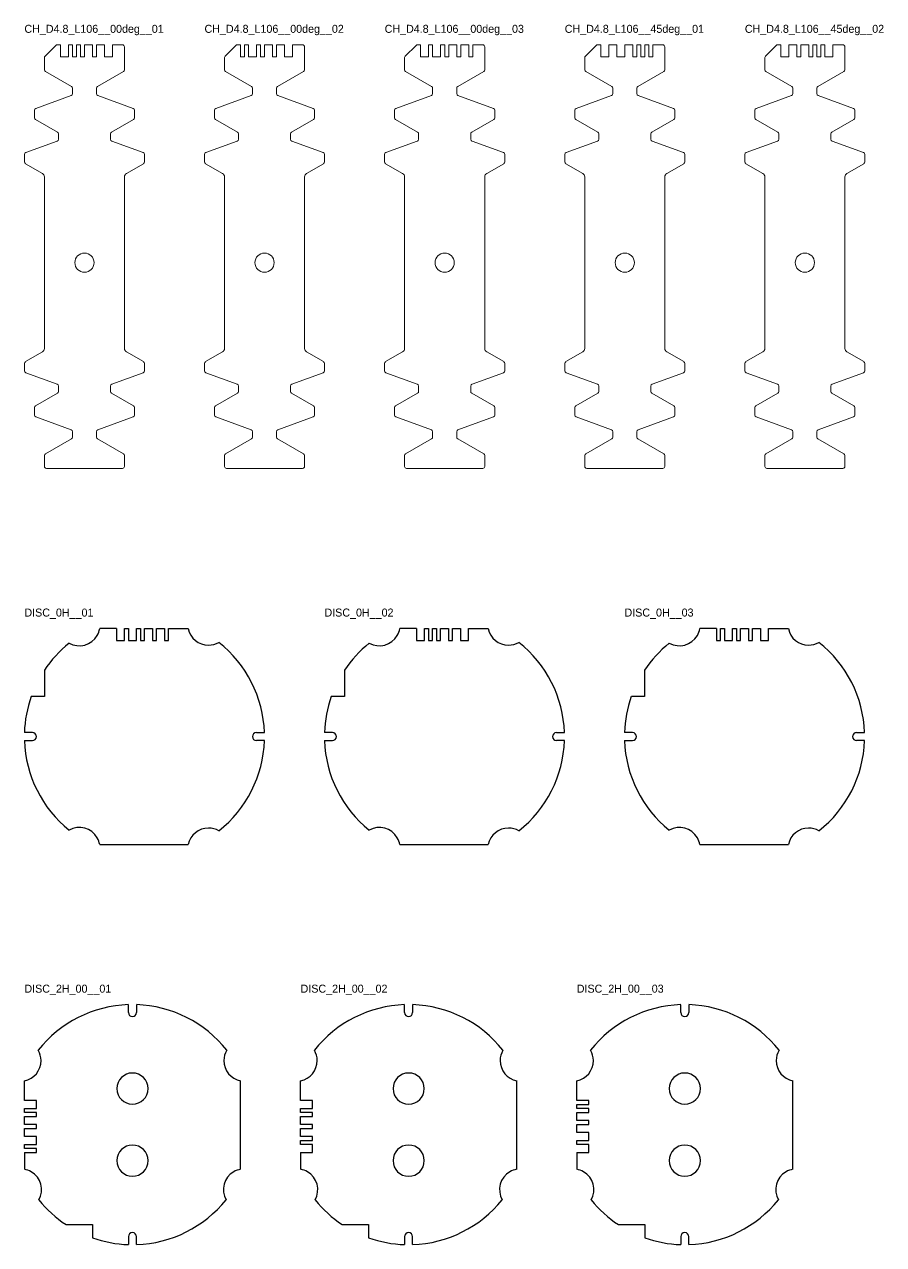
# Model space of a CAD drawing. Header units: millimetres. Extents: x 0 to 885, y -1242 to 5.
# Drawn here: x 0 to 214.7, y -299.9 to 5.1 of the extents above; entities that cross this region are included whole.
import ezdxf

# ---------------------------------------------------------------- set-up
doc = ezdxf.new("R2010")
doc.units = ezdxf.units.MM
for name, color, linetype in [('LABEL', 7, 'Continuous'), ('Q3_NORMAL', 3, 'Continuous'), ('Q4_MEDIUM', 4, 'Continuous'), ('Q5_HIGH', 5, 'Continuous')]:
    doc.layers.add(name, color=color, linetype=linetype)

# ---------------------------------------------------------------- blocks, each defined once
blk = doc.blocks.new('CH_D4.8_L106__00deg__01')
at = {"layer": 'Q3_NORMAL', "color": 3, "lineweight": 13}
for p, q in [((-9.85, 50.09), (-7.15, 52.8)), ((-6.79, 52.94), (-6, 52.94)), ((7, 52.94), (9.5, 52.94))]:
    blk.add_line(p, q, dxfattribs=at)
at = {"layer": 'Q3_NORMAL', "color": 3, "linetype": 'Continuous', "lineweight": 13}
for p, q in [((10, 52.44), (10, 46.73)), ((-10, 49.74), (-10, 46.73)), ((-3.33, 40.28), (-12.17, 37.06)), ((-3, 42.11), (-3, 40.75)), ((3, 42.11), (3, 40.75)), ((3.33, 40.28), (12.17, 37.06)), ((-12.5, 36.59), (-12.5, 34.73)), ((12.5, 36.59), (12.5, 34.73)), ((-6.5, 30.69), (-6.5, 29.33)), ((6.5, 30.69), (6.5, 29.33)), ((-6.83, 28.86), (-14.67, 26.01)), ((6.83, 28.86), (14.67, 26.01)), ((-15, 25.54), (-15, 23.68)), ((15, 25.54), (15, 23.68)), ((-15, -28.54), (-15, -26.68)), ((15, -28.54), (15, -26.68)), ((-6.83, -31.86), (-14.67, -29.01)), ((6.83, -31.86), (14.67, -29.01)), ((-6.5, -33.69), (-6.5, -32.33)), ((6.5, -33.69), (6.5, -32.33)), ((-12.5, -39.59), (-12.5, -37.73)), ((12.5, -39.59), (12.5, -37.73)), ((-3.33, -43.28), (-12.17, -40.06)), ((3.33, -43.28), (12.17, -40.06)), ((-3, -45.11), (-3, -43.75)), ((3, -45.11), (3, -43.75)), ((-10, -52.44), (-10, -49.73)), ((10, -52.44), (10, -49.73)), ((9.5, -52.94), (-9.5, -52.94))]:
    blk.add_line(p, q, dxfattribs=at)
at = {"layer": 'Q3_NORMAL', "color": 3, "lineweight": 13}
for centre, start, end in [((-6.79, 52.44), 90, 135), ((9.5, 52.44), 0, 90), ((-9.5, 49.74), 135, 180)]:
    blk.add_arc(centre, 0.5, start, end, dxfattribs=at)
at = {"layer": 'Q3_NORMAL', "color": 3, "linetype": 'Continuous', "lineweight": 13}
for centre, start, end in [((-9.5, 46.73), 180, -120), ((9.5, 46.73), -60, 0), ((-3.5, 40.75), -70, 0), ((-3.5, 42.11), 0, 60), ((3.5, 42.11), 120, 180), ((3.5, 40.75), 180, -110), ((-12, 36.59), 110, 180), ((12, 36.59), 0, 70), ((-12, 34.73), 180, -120), ((12, 34.73), -60, 0), ((-7, 30.69), 0, 60), ((7, 30.69), 120, 180), ((-7, 29.33), -70, 0), ((7, 29.33), 180, -110), ((-14.5, 25.54), 110, 180), ((14.5, 25.54), 0, 70), ((-14.5, 23.68), 180, -120), ((14.5, 23.68), -60, 0), ((-14.5, -26.68), 120, 180), ((14.5, -26.68), 0, 60), ((-14.5, -28.54), 180, -110), ((14.5, -28.54), -70, 0), ((-7, -32.33), 0, 70), ((7, -32.33), 110, 180), ((-7, -33.69), -60, 0), ((7, -33.69), 180, -120), ((-12, -37.73), 120, 180), ((-12, -39.59), 180, -110), ((12, -39.59), -70, 0), ((12, -37.73), 0, 60), ((-3.5, -43.75), 0, 70), ((-3.5, -45.11), -60, 0), ((3.5, -43.75), 110, 180), ((3.5, -45.11), 180, -120), ((-9.5, -49.73), 120, 180), ((9.5, -49.73), 0, 60), ((-9.5, -52.44), 180, -90), ((9.5, -52.44), -90, 0)]:
    blk.add_arc(centre, 0.5, start, end, dxfattribs=at)
at = {"layer": 'Q4_MEDIUM', "color": 4, "linetype": 'Continuous', "lineweight": 13}
for p, q in [((-9.75, 46.3), (-3.25, 42.55)), ((9.75, 46.3), (3.25, 42.55)), ((-12.25, 34.3), (-6.75, 31.12)), ((12.25, 34.3), (6.75, 31.12)), ((-14.75, 23.24), (-10.5, 20.79)), ((14.75, 23.24), (10.5, 20.79)), ((-10, 19.92), (-10, -22.92)), ((10, 19.92), (10, -22.92)), ((-14.75, -26.24), (-10.5, -23.79)), ((14.75, -26.24), (10.5, -23.79)), ((-12.25, -37.3), (-6.75, -34.12)), ((12.25, -37.3), (6.75, -34.12)), ((-9.75, -49.3), (-3.25, -45.55)), ((9.75, -49.3), (3.25, -45.55))]:
    blk.add_line(p, q, dxfattribs=at)
for centre, start, end in [((-11, 19.92), 0, 60), ((11, 19.92), 120, 180), ((-11, -22.92), -60, 0), ((11, -22.92), 180, -120)]:
    blk.add_arc(centre, 1, start, end, dxfattribs=at)
at = {"layer": 'Q5_HIGH', "color": 5, "lineweight": 13}
for p, q in [((-6, 52.94), (-6, 49.94)), ((-4, 49.94), (-4, 52.94)), ((-4, 52.94), (-3, 52.94)), ((-3, 52.94), (-3, 49.94)), ((-2, 49.94), (-2, 52.94)), ((-2, 52.94), (-1, 52.94)), ((-1, 52.94), (-1, 49.94)), ((0, 49.94), (0, 52.94)), ((0, 52.94), (2, 52.94)), ((2, 52.94), (2, 49.94)), ((3, 49.94), (3, 52.94)), ((3, 52.94), (5, 52.94)), ((5, 52.94), (5, 49.94)), ((7, 49.94), (7, 52.94)), ((-6, 49.94), (-4, 49.94)), ((-3, 49.94), (-2, 49.94)), ((-1, 49.94), (0, 49.94)), ((2, 49.94), (3, 49.94)), ((5, 49.94), (7, 49.94))]:
    blk.add_line(p, q, dxfattribs=at)
at = {"layer": 'Q5_HIGH', "color": 5, "linetype": 'Continuous', "lineweight": 13}
blk.add_circle((0, -1.5), 2.4, dxfattribs=at)
blk = doc.blocks.new('CH_D4.8_L106__00deg__02')
at = {"layer": 'Q3_NORMAL', "color": 3, "lineweight": 13}
for p, q in [((-9.85, 50.09), (-7.15, 52.8)), ((-6.79, 52.94), (-6, 52.94)), ((7, 52.94), (9.5, 52.94))]:
    blk.add_line(p, q, dxfattribs=at)
at = {"layer": 'Q3_NORMAL', "color": 3, "linetype": 'Continuous', "lineweight": 13}
for p, q in [((10, 52.44), (10, 46.73)), ((-10, 49.74), (-10, 46.73)), ((-3.33, 40.28), (-12.17, 37.06)), ((-3, 42.11), (-3, 40.75)), ((3, 42.11), (3, 40.75)), ((3.33, 40.28), (12.17, 37.06)), ((-12.5, 36.59), (-12.5, 34.73)), ((12.5, 36.59), (12.5, 34.73)), ((-6.5, 30.69), (-6.5, 29.33)), ((6.5, 30.69), (6.5, 29.33)), ((-6.83, 28.86), (-14.67, 26.01)), ((6.83, 28.86), (14.67, 26.01)), ((-15, 25.54), (-15, 23.68)), ((15, 25.54), (15, 23.68)), ((-15, -28.54), (-15, -26.68)), ((15, -28.54), (15, -26.68)), ((-6.83, -31.86), (-14.67, -29.01)), ((6.83, -31.86), (14.67, -29.01)), ((-6.5, -33.69), (-6.5, -32.33)), ((6.5, -33.69), (6.5, -32.33)), ((-12.5, -39.59), (-12.5, -37.73)), ((12.5, -39.59), (12.5, -37.73)), ((-3.33, -43.28), (-12.17, -40.06)), ((3.33, -43.28), (12.17, -40.06)), ((-3, -45.11), (-3, -43.75)), ((3, -45.11), (3, -43.75)), ((-10, -52.44), (-10, -49.73)), ((10, -52.44), (10, -49.73)), ((9.5, -52.94), (-9.5, -52.94))]:
    blk.add_line(p, q, dxfattribs=at)
at = {"layer": 'Q3_NORMAL', "color": 3, "lineweight": 13}
for centre, start, end in [((-6.79, 52.44), 90, 135), ((9.5, 52.44), 0, 90), ((-9.5, 49.74), 135, 180)]:
    blk.add_arc(centre, 0.5, start, end, dxfattribs=at)
at = {"layer": 'Q3_NORMAL', "color": 3, "linetype": 'Continuous', "lineweight": 13}
for centre, start, end in [((-9.5, 46.73), 180, -120), ((9.5, 46.73), -60, 0), ((-3.5, 40.75), -70, 0), ((-3.5, 42.11), 0, 60), ((3.5, 42.11), 120, 180), ((3.5, 40.75), 180, -110), ((-12, 36.59), 110, 180), ((12, 36.59), 0, 70), ((-12, 34.73), 180, -120), ((12, 34.73), -60, 0), ((-7, 30.69), 0, 60), ((7, 30.69), 120, 180), ((-7, 29.33), -70, 0), ((7, 29.33), 180, -110), ((-14.5, 25.54), 110, 180), ((14.5, 25.54), 0, 70), ((-14.5, 23.68), 180, -120), ((14.5, 23.68), -60, 0), ((-14.5, -26.68), 120, 180), ((14.5, -26.68), 0, 60), ((-14.5, -28.54), 180, -110), ((14.5, -28.54), -70, 0), ((-7, -32.33), 0, 70), ((7, -32.33), 110, 180), ((-7, -33.69), -60, 0), ((7, -33.69), 180, -120), ((-12, -37.73), 120, 180), ((-12, -39.59), 180, -110), ((12, -39.59), -70, 0), ((12, -37.73), 0, 60), ((-3.5, -43.75), 0, 70), ((-3.5, -45.11), -60, 0), ((3.5, -43.75), 110, 180), ((3.5, -45.11), 180, -120), ((-9.5, -49.73), 120, 180), ((9.5, -49.73), 0, 60), ((-9.5, -52.44), 180, -90), ((9.5, -52.44), -90, 0)]:
    blk.add_arc(centre, 0.5, start, end, dxfattribs=at)
at = {"layer": 'Q4_MEDIUM', "color": 4, "linetype": 'Continuous', "lineweight": 13}
for p, q in [((-9.75, 46.3), (-3.25, 42.55)), ((9.75, 46.3), (3.25, 42.55)), ((-12.25, 34.3), (-6.75, 31.12)), ((12.25, 34.3), (6.75, 31.12)), ((-14.75, 23.24), (-10.5, 20.79)), ((14.75, 23.24), (10.5, 20.79)), ((-10, 19.92), (-10, -22.92)), ((10, 19.92), (10, -22.92)), ((-14.75, -26.24), (-10.5, -23.79)), ((14.75, -26.24), (10.5, -23.79)), ((-12.25, -37.3), (-6.75, -34.12)), ((12.25, -37.3), (6.75, -34.12)), ((-9.75, -49.3), (-3.25, -45.55)), ((9.75, -49.3), (3.25, -45.55))]:
    blk.add_line(p, q, dxfattribs=at)
for centre, start, end in [((-11, 19.92), 0, 60), ((11, 19.92), 120, 180), ((-11, -22.92), -60, 0), ((11, -22.92), 180, -120)]:
    blk.add_arc(centre, 1, start, end, dxfattribs=at)
at = {"layer": 'Q5_HIGH', "color": 5, "lineweight": 13}
for p, q in [((-6, 52.94), (-6, 49.94)), ((-5, 49.94), (-5, 52.94)), ((-5, 52.94), (-4, 52.94)), ((-4, 52.94), (-4, 49.94)), ((-2, 49.94), (-2, 52.94)), ((-2, 52.94), (-1, 52.94)), ((-1, 52.94), (-1, 49.94)), ((0, 49.94), (0, 52.94)), ((0, 52.94), (2, 52.94)), ((2, 52.94), (2, 49.94)), ((3, 49.94), (3, 52.94)), ((3, 52.94), (5, 52.94)), ((5, 52.94), (5, 49.94)), ((7, 49.94), (7, 52.94)), ((-6, 49.94), (-5, 49.94)), ((-4, 49.94), (-2, 49.94)), ((-1, 49.94), (0, 49.94)), ((2, 49.94), (3, 49.94)), ((5, 49.94), (7, 49.94))]:
    blk.add_line(p, q, dxfattribs=at)
at = {"layer": 'Q5_HIGH', "color": 5, "linetype": 'Continuous', "lineweight": 13}
blk.add_circle((0, -1.5), 2.4, dxfattribs=at)
blk = doc.blocks.new('CH_D4.8_L106__00deg__03')
at = {"layer": 'Q3_NORMAL', "color": 3, "lineweight": 13}
for p, q in [((-9.85, 50.09), (-7.15, 52.8)), ((-6.79, 52.94), (-6, 52.94)), ((7, 52.94), (9.5, 52.94))]:
    blk.add_line(p, q, dxfattribs=at)
at = {"layer": 'Q3_NORMAL', "color": 3, "linetype": 'Continuous', "lineweight": 13}
for p, q in [((10, 52.44), (10, 46.73)), ((-10, 49.74), (-10, 46.73)), ((-3.33, 40.28), (-12.17, 37.06)), ((-3, 42.11), (-3, 40.75)), ((3, 42.11), (3, 40.75)), ((3.33, 40.28), (12.17, 37.06)), ((-12.5, 36.59), (-12.5, 34.73)), ((12.5, 36.59), (12.5, 34.73)), ((-6.5, 30.69), (-6.5, 29.33)), ((6.5, 30.69), (6.5, 29.33)), ((-6.83, 28.86), (-14.67, 26.01)), ((6.83, 28.86), (14.67, 26.01)), ((-15, 25.54), (-15, 23.68)), ((15, 25.54), (15, 23.68)), ((-15, -28.54), (-15, -26.68)), ((15, -28.54), (15, -26.68)), ((-6.83, -31.86), (-14.67, -29.01)), ((6.83, -31.86), (14.67, -29.01)), ((-6.5, -33.69), (-6.5, -32.33)), ((6.5, -33.69), (6.5, -32.33)), ((-12.5, -39.59), (-12.5, -37.73)), ((12.5, -39.59), (12.5, -37.73)), ((-3.33, -43.28), (-12.17, -40.06)), ((3.33, -43.28), (12.17, -40.06)), ((-3, -45.11), (-3, -43.75)), ((3, -45.11), (3, -43.75)), ((-10, -52.44), (-10, -49.73)), ((10, -52.44), (10, -49.73)), ((9.5, -52.94), (-9.5, -52.94))]:
    blk.add_line(p, q, dxfattribs=at)
at = {"layer": 'Q3_NORMAL', "color": 3, "lineweight": 13}
for centre, start, end in [((-6.79, 52.44), 90, 135), ((9.5, 52.44), 0, 90), ((-9.5, 49.74), 135, 180)]:
    blk.add_arc(centre, 0.5, start, end, dxfattribs=at)
at = {"layer": 'Q3_NORMAL', "color": 3, "linetype": 'Continuous', "lineweight": 13}
for centre, start, end in [((-9.5, 46.73), 180, -120), ((9.5, 46.73), -60, 0), ((-3.5, 40.75), -70, 0), ((-3.5, 42.11), 0, 60), ((3.5, 42.11), 120, 180), ((3.5, 40.75), 180, -110), ((-12, 36.59), 110, 180), ((12, 36.59), 0, 70), ((-12, 34.73), 180, -120), ((12, 34.73), -60, 0), ((-7, 30.69), 0, 60), ((7, 30.69), 120, 180), ((-7, 29.33), -70, 0), ((7, 29.33), 180, -110), ((-14.5, 25.54), 110, 180), ((14.5, 25.54), 0, 70), ((-14.5, 23.68), 180, -120), ((14.5, 23.68), -60, 0), ((-14.5, -26.68), 120, 180), ((14.5, -26.68), 0, 60), ((-14.5, -28.54), 180, -110), ((14.5, -28.54), -70, 0), ((-7, -32.33), 0, 70), ((7, -32.33), 110, 180), ((-7, -33.69), -60, 0), ((7, -33.69), 180, -120), ((-12, -37.73), 120, 180), ((-12, -39.59), 180, -110), ((12, -39.59), -70, 0), ((12, -37.73), 0, 60), ((-3.5, -43.75), 0, 70), ((-3.5, -45.11), -60, 0), ((3.5, -43.75), 110, 180), ((3.5, -45.11), 180, -120), ((-9.5, -49.73), 120, 180), ((9.5, -49.73), 0, 60), ((-9.5, -52.44), 180, -90), ((9.5, -52.44), -90, 0)]:
    blk.add_arc(centre, 0.5, start, end, dxfattribs=at)
at = {"layer": 'Q4_MEDIUM', "color": 4, "linetype": 'Continuous', "lineweight": 13}
for p, q in [((-9.75, 46.3), (-3.25, 42.55)), ((9.75, 46.3), (3.25, 42.55)), ((-12.25, 34.3), (-6.75, 31.12)), ((12.25, 34.3), (6.75, 31.12)), ((-14.75, 23.24), (-10.5, 20.79)), ((14.75, 23.24), (10.5, 20.79)), ((-10, 19.92), (-10, -22.92)), ((10, 19.92), (10, -22.92)), ((-14.75, -26.24), (-10.5, -23.79)), ((14.75, -26.24), (10.5, -23.79)), ((-12.25, -37.3), (-6.75, -34.12)), ((12.25, -37.3), (6.75, -34.12)), ((-9.75, -49.3), (-3.25, -45.55)), ((9.75, -49.3), (3.25, -45.55))]:
    blk.add_line(p, q, dxfattribs=at)
for centre, start, end in [((-11, 19.92), 0, 60), ((11, 19.92), 120, 180), ((-11, -22.92), -60, 0), ((11, -22.92), 180, -120)]:
    blk.add_arc(centre, 1, start, end, dxfattribs=at)
at = {"layer": 'Q5_HIGH', "color": 5, "lineweight": 13}
for p, q in [((-6, 52.94), (-6, 49.94)), ((-4, 49.94), (-4, 52.94)), ((-4, 52.94), (-3, 52.94)), ((-3, 52.94), (-3, 49.94)), ((-1, 49.94), (-1, 52.94)), ((-1, 52.94), (0, 52.94)), ((0, 52.94), (0, 49.94)), ((1, 49.94), (1, 52.94)), ((1, 52.94), (3, 52.94)), ((3, 52.94), (3, 49.94)), ((4, 49.94), (4, 52.94)), ((4, 52.94), (6, 52.94)), ((6, 52.94), (6, 49.94)), ((7, 49.94), (7, 52.94)), ((-6, 49.94), (-4, 49.94)), ((-3, 49.94), (-1, 49.94)), ((0, 49.94), (1, 49.94)), ((3, 49.94), (4, 49.94)), ((6, 49.94), (7, 49.94))]:
    blk.add_line(p, q, dxfattribs=at)
at = {"layer": 'Q5_HIGH', "color": 5, "linetype": 'Continuous', "lineweight": 13}
blk.add_circle((0, -1.5), 2.4, dxfattribs=at)
blk = doc.blocks.new('CH_D4.8_L106__45deg__01')
at = {"layer": 'Q3_NORMAL', "color": 3, "lineweight": 13}
for p, q in [((-9.85, 50.09), (-7.15, 52.8)), ((-6.79, 52.94), (-6, 52.94)), ((7, 52.94), (9.5, 52.94))]:
    blk.add_line(p, q, dxfattribs=at)
at = {"layer": 'Q3_NORMAL', "color": 3, "linetype": 'Continuous', "lineweight": 13}
for p, q in [((10, 52.44), (10, 46.73)), ((-10, 49.74), (-10, 46.73)), ((-3.33, 40.28), (-12.17, 37.06)), ((-3, 42.11), (-3, 40.75)), ((3, 42.11), (3, 40.75)), ((3.33, 40.28), (12.17, 37.06)), ((-12.5, 36.59), (-12.5, 34.73)), ((12.5, 36.59), (12.5, 34.73)), ((-6.5, 30.69), (-6.5, 29.33)), ((6.5, 30.69), (6.5, 29.33)), ((-6.83, 28.86), (-14.67, 26.01)), ((6.83, 28.86), (14.67, 26.01)), ((-15, 25.54), (-15, 23.68)), ((15, 25.54), (15, 23.68)), ((-15, -28.54), (-15, -26.68)), ((15, -28.54), (15, -26.68)), ((-6.83, -31.86), (-14.67, -29.01)), ((6.83, -31.86), (14.67, -29.01)), ((-6.5, -33.69), (-6.5, -32.33)), ((6.5, -33.69), (6.5, -32.33)), ((-12.5, -39.59), (-12.5, -37.73)), ((12.5, -39.59), (12.5, -37.73)), ((-3.33, -43.28), (-12.17, -40.06)), ((3.33, -43.28), (12.17, -40.06)), ((-3, -45.11), (-3, -43.75)), ((3, -45.11), (3, -43.75)), ((-10, -52.44), (-10, -49.73)), ((10, -52.44), (10, -49.73)), ((9.5, -52.94), (-9.5, -52.94))]:
    blk.add_line(p, q, dxfattribs=at)
at = {"layer": 'Q3_NORMAL', "color": 3, "lineweight": 13}
for centre, start, end in [((-6.79, 52.44), 90, 135), ((9.5, 52.44), 0, 90), ((-9.5, 49.74), 135, 180)]:
    blk.add_arc(centre, 0.5, start, end, dxfattribs=at)
at = {"layer": 'Q3_NORMAL', "color": 3, "linetype": 'Continuous', "lineweight": 13}
for centre, start, end in [((-9.5, 46.73), 180, -120), ((9.5, 46.73), -60, 0), ((-3.5, 40.75), -70, 0), ((-3.5, 42.11), 0, 60), ((3.5, 42.11), 120, 180), ((3.5, 40.75), 180, -110), ((-12, 36.59), 110, 180), ((12, 36.59), 0, 70), ((-12, 34.73), 180, -120), ((12, 34.73), -60, 0), ((-7, 30.69), 0, 60), ((7, 30.69), 120, 180), ((-7, 29.33), -70, 0), ((7, 29.33), 180, -110), ((-14.5, 25.54), 110, 180), ((14.5, 25.54), 0, 70), ((-14.5, 23.68), 180, -120), ((14.5, 23.68), -60, 0), ((-14.5, -26.68), 120, 180), ((14.5, -26.68), 0, 60), ((-14.5, -28.54), 180, -110), ((14.5, -28.54), -70, 0), ((-7, -32.33), 0, 70), ((7, -32.33), 110, 180), ((-7, -33.69), -60, 0), ((7, -33.69), 180, -120), ((-12, -37.73), 120, 180), ((-12, -39.59), 180, -110), ((12, -39.59), -70, 0), ((12, -37.73), 0, 60), ((-3.5, -43.75), 0, 70), ((-3.5, -45.11), -60, 0), ((3.5, -43.75), 110, 180), ((3.5, -45.11), 180, -120), ((-9.5, -49.73), 120, 180), ((9.5, -49.73), 0, 60), ((-9.5, -52.44), 180, -90), ((9.5, -52.44), -90, 0)]:
    blk.add_arc(centre, 0.5, start, end, dxfattribs=at)
at = {"layer": 'Q4_MEDIUM', "color": 4, "linetype": 'Continuous', "lineweight": 13}
for p, q in [((-9.75, 46.3), (-3.25, 42.55)), ((9.75, 46.3), (3.25, 42.55)), ((-12.25, 34.3), (-6.75, 31.12)), ((12.25, 34.3), (6.75, 31.12)), ((-14.75, 23.24), (-10.5, 20.79)), ((14.75, 23.24), (10.5, 20.79)), ((-10, 19.92), (-10, -22.92)), ((10, 19.92), (10, -22.92)), ((-14.75, -26.24), (-10.5, -23.79)), ((14.75, -26.24), (10.5, -23.79)), ((-12.25, -37.3), (-6.75, -34.13)), ((12.25, -37.3), (6.75, -34.13)), ((-9.75, -49.3), (-3.25, -45.55)), ((9.75, -49.3), (3.25, -45.55))]:
    blk.add_line(p, q, dxfattribs=at)
for centre, start, end in [((-11, 19.92), 0, 60), ((11, 19.92), 120, 180), ((-11, -22.92), -60, 0), ((11, -22.92), 180, -120)]:
    blk.add_arc(centre, 1, start, end, dxfattribs=at)
at = {"layer": 'Q5_HIGH', "color": 5, "lineweight": 13}
for p, q in [((-6, 52.94), (-6, 49.94)), ((-4, 49.94), (-4, 52.94)), ((-4, 52.94), (-2, 52.94)), ((-2, 52.94), (-2, 49.94)), ((0, 49.94), (0, 52.94)), ((0, 52.94), (2, 52.94)), ((2, 52.94), (2, 49.94)), ((3, 49.94), (3, 52.94)), ((3, 52.94), (4, 52.94)), ((4, 52.94), (4, 49.94)), ((5, 49.94), (5, 52.94)), ((5, 52.94), (6, 52.94)), ((6, 52.94), (6, 49.94)), ((7, 49.94), (7, 52.94)), ((-6, 49.94), (-4, 49.94)), ((-2, 49.94), (0, 49.94)), ((2, 49.94), (3, 49.94)), ((4, 49.94), (5, 49.94)), ((6, 49.94), (7, 49.94))]:
    blk.add_line(p, q, dxfattribs=at)
at = {"layer": 'Q5_HIGH', "color": 5, "linetype": 'Continuous', "lineweight": 13}
blk.add_circle((0, -1.5), 2.4, dxfattribs=at)
blk = doc.blocks.new('CH_D4.8_L106__45deg__02')
at = {"layer": 'Q3_NORMAL', "color": 3, "lineweight": 13}
for p, q in [((-9.85, 50.09), (-7.15, 52.8)), ((-6.79, 52.94), (-6, 52.94)), ((7, 52.94), (9.5, 52.94))]:
    blk.add_line(p, q, dxfattribs=at)
at = {"layer": 'Q3_NORMAL', "color": 3, "linetype": 'Continuous', "lineweight": 13}
for p, q in [((10, 52.44), (10, 46.73)), ((-10, 49.74), (-10, 46.73)), ((-3.33, 40.28), (-12.17, 37.06)), ((-3, 42.11), (-3, 40.75)), ((3, 42.11), (3, 40.75)), ((3.33, 40.28), (12.17, 37.06)), ((-12.5, 36.59), (-12.5, 34.73)), ((12.5, 36.59), (12.5, 34.73)), ((-6.5, 30.69), (-6.5, 29.33)), ((6.5, 30.69), (6.5, 29.33)), ((-6.83, 28.86), (-14.67, 26.01)), ((6.83, 28.86), (14.67, 26.01)), ((-15, 25.54), (-15, 23.68)), ((15, 25.54), (15, 23.68)), ((-15, -28.54), (-15, -26.68)), ((15, -28.54), (15, -26.68)), ((-6.83, -31.86), (-14.67, -29.01)), ((6.83, -31.86), (14.67, -29.01)), ((-6.5, -33.69), (-6.5, -32.33)), ((6.5, -33.69), (6.5, -32.33)), ((-12.5, -39.59), (-12.5, -37.73)), ((12.5, -39.59), (12.5, -37.73)), ((-3.33, -43.28), (-12.17, -40.06)), ((3.33, -43.28), (12.17, -40.06)), ((-3, -45.11), (-3, -43.75)), ((3, -45.11), (3, -43.75)), ((-10, -52.44), (-10, -49.73)), ((10, -52.44), (10, -49.73)), ((9.5, -52.94), (-9.5, -52.94))]:
    blk.add_line(p, q, dxfattribs=at)
at = {"layer": 'Q3_NORMAL', "color": 3, "lineweight": 13}
for centre, start, end in [((-6.79, 52.44), 90, 135), ((9.5, 52.44), 0, 90), ((-9.5, 49.74), 135, 180)]:
    blk.add_arc(centre, 0.5, start, end, dxfattribs=at)
at = {"layer": 'Q3_NORMAL', "color": 3, "linetype": 'Continuous', "lineweight": 13}
for centre, start, end in [((-9.5, 46.73), 180, -120), ((9.5, 46.73), -60, 0), ((-3.5, 40.75), -70, 0), ((-3.5, 42.11), 0, 60), ((3.5, 42.11), 120, 180), ((3.5, 40.75), 180, -110), ((-12, 36.59), 110, 180), ((12, 36.59), 0, 70), ((-12, 34.73), 180, -120), ((12, 34.73), -60, 0), ((-7, 30.69), 0, 60), ((7, 30.69), 120, 180), ((-7, 29.33), -70, 0), ((7, 29.33), 180, -110), ((-14.5, 25.54), 110, 180), ((14.5, 25.54), 0, 70), ((-14.5, 23.68), 180, -120), ((14.5, 23.68), -60, 0), ((-14.5, -26.68), 120, 180), ((14.5, -26.68), 0, 60), ((-14.5, -28.54), 180, -110), ((14.5, -28.54), -70, 0), ((-7, -32.33), 0, 70), ((7, -32.33), 110, 180), ((-7, -33.69), -60, 0), ((7, -33.69), 180, -120), ((-12, -37.73), 120, 180), ((-12, -39.59), 180, -110), ((12, -39.59), -70, 0), ((12, -37.73), 0, 60), ((-3.5, -43.75), 0, 70), ((-3.5, -45.11), -60, 0), ((3.5, -43.75), 110, 180), ((3.5, -45.11), 180, -120), ((-9.5, -49.73), 120, 180), ((9.5, -49.73), 0, 60), ((-9.5, -52.44), 180, -90), ((9.5, -52.44), -90, 0)]:
    blk.add_arc(centre, 0.5, start, end, dxfattribs=at)
at = {"layer": 'Q4_MEDIUM', "color": 4, "linetype": 'Continuous', "lineweight": 13}
for p, q in [((-9.75, 46.3), (-3.25, 42.55)), ((9.75, 46.3), (3.25, 42.55)), ((-12.25, 34.3), (-6.75, 31.12)), ((12.25, 34.3), (6.75, 31.12)), ((-14.75, 23.24), (-10.5, 20.79)), ((14.75, 23.24), (10.5, 20.79)), ((-10, 19.92), (-10, -22.92)), ((10, 19.92), (10, -22.92)), ((-14.75, -26.24), (-10.5, -23.79)), ((14.75, -26.24), (10.5, -23.79)), ((-12.25, -37.3), (-6.75, -34.13)), ((12.25, -37.3), (6.75, -34.13)), ((-9.75, -49.3), (-3.25, -45.55)), ((9.75, -49.3), (3.25, -45.55))]:
    blk.add_line(p, q, dxfattribs=at)
for centre, start, end in [((-11, 19.92), 0, 60), ((11, 19.92), 120, 180), ((-11, -22.92), -60, 0), ((11, -22.92), 180, -120)]:
    blk.add_arc(centre, 1, start, end, dxfattribs=at)
at = {"layer": 'Q5_HIGH', "color": 5, "lineweight": 13}
for p, q in [((-6, 52.94), (-6, 49.94)), ((-4, 49.94), (-4, 52.94)), ((-4, 52.94), (-2, 52.94)), ((-2, 52.94), (-2, 49.94)), ((-1, 49.94), (-1, 52.94)), ((-1, 52.94), (1, 52.94)), ((1, 52.94), (1, 49.94)), ((2, 49.94), (2, 52.94)), ((2, 52.94), (3, 52.94)), ((3, 52.94), (3, 49.94)), ((4, 49.94), (4, 52.94)), ((4, 52.94), (5, 52.94)), ((5, 52.94), (5, 49.94)), ((7, 49.94), (7, 52.94)), ((-6, 49.94), (-4, 49.94)), ((-2, 49.94), (-1, 49.94)), ((1, 49.94), (2, 49.94)), ((3, 49.94), (4, 49.94)), ((5, 49.94), (7, 49.94))]:
    blk.add_line(p, q, dxfattribs=at)
at = {"layer": 'Q5_HIGH', "color": 5, "linetype": 'Continuous', "lineweight": 13}
blk.add_circle((0, -1.5), 2.4, dxfattribs=at)
blk = doc.blocks.new('DISC_0H__01')
at = {"layer": 'Q3_NORMAL', "color": 3}
for p, q in [((-7, 27), (-11.17, 27)), ((6, 27), (10.95, 27)), ((-25, 16.58), (-25, 10)), ((-25, 10), (-28.28, 10)), ((-28, 1), (-29.98, 1)), ((28, 1), (29.98, 1)), ((-29.98, -1), (-28, -1)), ((29.98, -1), (28, -1)), ((-11.17, -27), (10.95, -27))]:
    blk.add_line(p, q, dxfattribs=at)
for centre, radius, start, end in [((-16.25, 27.86), 5.15, -119.6572, -30), ((-16.25, 27.86), 5.15, -30, -9.5723), ((16, 28), 5.15, -168.8035, -90), ((0, 0), 30, 128.7972, 146.4427), ((16, 28), 5.15, -90, -59.8326), ((0, 0), 30, 1.9102, 51.713), ((0, 0), 30, 160.5288, 178.0898), ((-28, 0), 1, 0, 90), ((28, 0), 1, 90, -90), ((0, 0), 30, -178.0898, -128.7972), ((-28, 0), 1, -90, 0), ((0, 0), 30, -51.713, -1.9102), ((-16.25, -27.86), 5.15, 30, 119.6572), ((16, -28), 5.15, 90, 168.8035), ((16, -28), 5.15, 59.8326, 90), ((-16.25, -27.86), 5.15, 9.5723, 30)]:
    blk.add_arc(centre, radius, start, end, dxfattribs=at)
at = {"layer": 'Q5_HIGH', "color": 5}
for p, q in [((-7, 27), (-7, 24)), ((-5, 24), (-5, 27)), ((-5, 27), (-4, 27)), ((-4, 27), (-4, 24)), ((-2, 24), (-2, 27)), ((-2, 27), (-1, 27)), ((-1, 27), (-1, 24)), ((0, 24), (0, 27)), ((0, 27), (2, 27)), ((2, 27), (2, 24)), ((3, 24), (3, 27)), ((3, 27), (5, 27)), ((5, 27), (5, 24)), ((6, 24), (6, 27)), ((-7, 24), (-5, 24)), ((-4, 24), (-2, 24)), ((-1, 24), (0, 24)), ((2, 24), (3, 24)), ((5, 24), (6, 24))]:
    blk.add_line(p, q, dxfattribs=at)
blk = doc.blocks.new('DISC_0H__02')
at = {"layer": 'Q3_NORMAL', "color": 3}
for p, q in [((-7, 27), (-11.17, 27)), ((6, 27), (10.95, 27)), ((-25, 16.58), (-25, 10)), ((-25, 10), (-28.28, 10)), ((-28, 1), (-29.98, 1)), ((28, 1), (29.98, 1)), ((-29.98, -1), (-28, -1)), ((29.98, -1), (28, -1)), ((-11.17, -27), (10.95, -27))]:
    blk.add_line(p, q, dxfattribs=at)
for centre, radius, start, end in [((-16.25, 27.86), 5.15, -119.6572, -30), ((-16.25, 27.86), 5.15, -30, -9.5723), ((16, 28), 5.15, -168.8035, -90), ((0, 0), 30, 128.7972, 146.4427), ((16, 28), 5.15, -90, -59.8326), ((0, 0), 30, 1.9102, 51.713), ((0, 0), 30, 160.5288, 178.0898), ((-28, 0), 1, 0, 90), ((28, 0), 1, 90, -90), ((0, 0), 30, -178.0898, -128.7972), ((-28, 0), 1, -90, 0), ((0, 0), 30, -51.713, -1.9102), ((-16.25, -27.86), 5.15, 30, 119.6572), ((16, -28), 5.15, 90, 168.8035), ((16, -28), 5.15, 59.8326, 90), ((-16.25, -27.86), 5.15, 9.5723, 30)]:
    blk.add_arc(centre, radius, start, end, dxfattribs=at)
at = {"layer": 'Q5_HIGH', "color": 5}
for p, q in [((-7, 27), (-7, 24)), ((-5, 24), (-5, 27)), ((-5, 27), (-4, 27)), ((-4, 27), (-4, 24)), ((-3, 24), (-3, 27)), ((-3, 27), (-2, 27)), ((-2, 27), (-2, 24)), ((-1, 24), (-1, 27)), ((-1, 27), (1, 27)), ((1, 27), (1, 24)), ((2, 24), (2, 27)), ((2, 27), (4, 27)), ((4, 27), (4, 24)), ((6, 24), (6, 27)), ((-7, 24), (-5, 24)), ((-4, 24), (-3, 24)), ((-2, 24), (-1, 24)), ((1, 24), (2, 24)), ((4, 24), (6, 24))]:
    blk.add_line(p, q, dxfattribs=at)
blk = doc.blocks.new('DISC_0H__03')
at = {"layer": 'Q3_NORMAL', "color": 3}
for p, q in [((-7, 27), (-11.17, 27)), ((6, 27), (10.95, 27)), ((-25, 16.58), (-25, 10)), ((-25, 10), (-28.28, 10)), ((-28, 1), (-29.98, 1)), ((28, 1), (29.98, 1)), ((-29.98, -1), (-28, -1)), ((29.98, -1), (28, -1)), ((-11.17, -27), (10.95, -27))]:
    blk.add_line(p, q, dxfattribs=at)
for centre, radius, start, end in [((-16.25, 27.86), 5.15, -119.6572, -30), ((-16.25, 27.86), 5.15, -30, -9.5723), ((16, 28), 5.15, -168.8035, -90), ((0, 0), 30, 128.7972, 146.4427), ((16, 28), 5.15, -90, -59.8326), ((0, 0), 30, 1.9102, 51.713), ((0, 0), 30, 160.5288, 178.0898), ((-28, 0), 1, 0, 90), ((28, 0), 1, 90, -90), ((0, 0), 30, -178.0898, -128.7972), ((-28, 0), 1, -90, 0), ((0, 0), 30, -51.713, -1.9102), ((-16.25, -27.86), 5.15, 30, 119.6572), ((16, -28), 5.15, 90, 168.8035), ((16, -28), 5.15, 59.8326, 90), ((-16.25, -27.86), 5.15, 9.5723, 30)]:
    blk.add_arc(centre, radius, start, end, dxfattribs=at)
at = {"layer": 'Q5_HIGH', "color": 5}
for p, q in [((-7, 27), (-7, 24)), ((-6, 24), (-6, 27)), ((-6, 27), (-5, 27)), ((-5, 27), (-5, 24)), ((-3, 24), (-3, 27)), ((-3, 27), (-2, 27)), ((-2, 27), (-2, 24)), ((-1, 24), (-1, 27)), ((-1, 27), (1, 27)), ((1, 27), (1, 24)), ((2, 24), (2, 27)), ((2, 27), (4, 27)), ((4, 27), (4, 24)), ((6, 24), (6, 27)), ((-7, 24), (-6, 24)), ((-5, 24), (-3, 24)), ((-2, 24), (-1, 24)), ((1, 24), (2, 24)), ((4, 24), (6, 24))]:
    blk.add_line(p, q, dxfattribs=at)
blk = doc.blocks.new('DISC_2H_00__01')
at = {"layer": 'Q3_NORMAL', "color": 3}
for p, q in [((-1, 28), (-1, 29.98)), ((1, 29.98), (1, 28)), ((-27, 6), (-27, 10.95)), ((27, -11.17), (27, 10.95)), ((-27, -7), (-27, -11.17)), ((-16.58, -25), (-10, -25)), ((-10, -25), (-10, -28.28)), ((-1, -28), (-1, -29.98)), ((1, -29.98), (1, -28))]:
    blk.add_line(p, q, dxfattribs=at)
for centre, radius, start, end in [((0, 0), 30, 91.9102, 141.713), ((0, 28), 1, 180, 0), ((0, 0), 30, 38.287, 88.0898), ((-28, 16), 5.15, 0, 30.1674), ((28, 16), 5.15, 149.8326, 180), ((-28, 16), 5.15, -78.8035, 0), ((28, 16), 5.15, 180, -101.1965), ((-27.86, -16.25), 5.15, 60, 80.4277), ((-27.86, -16.25), 5.15, -29.6572, 60), ((27.86, -16.25), 5.15, 120, -150.3428), ((27.86, -16.25), 5.15, 99.5723, 120), ((0, 0), 30, -141.2028, -123.5573), ((0, 0), 30, -88.0898, -38.7972), ((0, -28), 1, 90, 180), ((0, -28), 1, 0, 90), ((0, 0), 30, -109.4712, -91.9102)]:
    blk.add_arc(centre, radius, start, end, dxfattribs=at)
at = {"layer": 'Q5_HIGH', "color": 5}
for p, q in [((-24, 6), (-27, 6)), ((-27, 3), (-27, 4)), ((-27, 4), (-24, 4)), ((-24, 4), (-24, 6)), ((-24, 3), (-27, 3)), ((-27, 0), (-27, 2)), ((-27, 2), (-24, 2)), ((-24, 0), (-27, 0)), ((-24, 2), (-24, 3)), ((-24, -1), (-24, 0)), ((-27, -3), (-27, -1)), ((-27, -1), (-24, -1)), ((-24, -3), (-27, -3)), ((-24, -5), (-24, -3)), ((-27, -6), (-27, -5)), ((-27, -5), (-24, -5)), ((-24, -6), (-27, -6)), ((-24, -7), (-24, -6)), ((-27, -7), (-24, -7))]:
    blk.add_line(p, q, dxfattribs=at)
for centre, start, end in [((0, 9), 0, 180), ((0, 9), 180, 0), ((0, -9), 0, 180), ((0, -9), 180, 0)]:
    blk.add_arc(centre, 3.9, start, end, dxfattribs=at)
blk = doc.blocks.new('DISC_2H_00__02')
at = {"layer": 'Q3_NORMAL', "color": 3}
for p, q in [((-1, 28), (-1, 29.98)), ((1, 29.98), (1, 28)), ((-27, 6), (-27, 10.95)), ((27, -11.17), (27, 10.95)), ((-27, -7), (-27, -11.17)), ((-16.58, -25), (-10, -25)), ((-10, -25), (-10, -28.28)), ((-1, -28), (-1, -29.98)), ((1, -29.98), (1, -28))]:
    blk.add_line(p, q, dxfattribs=at)
for centre, radius, start, end in [((0, 0), 30, 91.9102, 141.713), ((0, 28), 1, 180, 0), ((0, 0), 30, 38.287, 88.0898), ((-28, 16), 5.15, 0, 30.1674), ((28, 16), 5.15, 149.8326, 180), ((-28, 16), 5.15, -78.8035, 0), ((28, 16), 5.15, 180, -101.1965), ((-27.86, -16.25), 5.15, 60, 80.4277), ((-27.86, -16.25), 5.15, -29.6572, 60), ((27.86, -16.25), 5.15, 120, -150.3428), ((27.86, -16.25), 5.15, 99.5723, 120), ((0, 0), 30, -141.2028, -123.5573), ((0, 0), 30, -88.0898, -38.7972), ((0, -28), 1, 90, 180), ((0, -28), 1, 0, 90), ((0, 0), 30, -109.4712, -91.9102)]:
    blk.add_arc(centre, radius, start, end, dxfattribs=at)
at = {"layer": 'Q5_HIGH', "color": 5}
for p, q in [((-24, 6), (-27, 6)), ((-27, 3), (-27, 4)), ((-27, 4), (-24, 4)), ((-24, 4), (-24, 6)), ((-24, 3), (-27, 3)), ((-27, 0), (-27, 2)), ((-27, 2), (-24, 2)), ((-24, 0), (-27, 0)), ((-24, 2), (-24, 3)), ((-24, -1), (-24, 0)), ((-27, -3), (-27, -1)), ((-27, -1), (-24, -1)), ((-24, -3), (-27, -3)), ((-24, -4), (-24, -3)), ((-27, -5), (-27, -4)), ((-27, -4), (-24, -4)), ((-24, -5), (-27, -5)), ((-24, -7), (-24, -5)), ((-27, -7), (-24, -7))]:
    blk.add_line(p, q, dxfattribs=at)
for centre, start, end in [((0, 9), 0, 180), ((0, 9), 180, 0), ((0, -9), 0, 180), ((0, -9), 180, 0)]:
    blk.add_arc(centre, 3.9, start, end, dxfattribs=at)
blk = doc.blocks.new('DISC_2H_00__03')
at = {"layer": 'Q3_NORMAL', "color": 3}
for p, q in [((-1, 28), (-1, 29.98)), ((1, 29.98), (1, 28)), ((-27, 6), (-27, 10.95)), ((27, -11.17), (27, 10.95)), ((-27, -7), (-27, -11.17)), ((-16.58, -25), (-10, -25)), ((-10, -25), (-10, -28.28)), ((-1, -28), (-1, -29.98)), ((1, -29.98), (1, -28))]:
    blk.add_line(p, q, dxfattribs=at)
for centre, radius, start, end in [((0, 0), 30, 91.9102, 141.713), ((0, 28), 1, 180, 0), ((0, 0), 30, 38.287, 88.0898), ((-28, 16), 5.15, 0, 30.1674), ((28, 16), 5.15, 149.8326, 180), ((-28, 16), 5.15, -78.8035, 0), ((28, 16), 5.15, 180, -101.1965), ((-27.86, -16.25), 5.15, 60, 80.4277), ((-27.86, -16.25), 5.15, -29.6572, 60), ((27.86, -16.25), 5.15, 120, -150.3428), ((27.86, -16.25), 5.15, 99.5723, 120), ((0, 0), 30, -141.2028, -123.5573), ((0, 0), 30, -88.0898, -38.7972), ((0, -28), 1, 90, 180), ((0, -28), 1, 0, 90), ((0, 0), 30, -109.4712, -91.9102)]:
    blk.add_arc(centre, radius, start, end, dxfattribs=at)
at = {"layer": 'Q5_HIGH', "color": 5}
for p, q in [((-24, 6), (-27, 6)), ((-27, 4), (-27, 5)), ((-27, 5), (-24, 5)), ((-24, 4), (-27, 4)), ((-24, 5), (-24, 6)), ((-24, 3), (-24, 4)), ((-27, 1), (-27, 3)), ((-27, 3), (-24, 3)), ((-24, 1), (-27, 1)), ((-24, 0), (-24, 1)), ((-27, -2), (-27, 0)), ((-27, 0), (-24, 0)), ((-24, -2), (-27, -2)), ((-24, -4), (-24, -2)), ((-27, -4), (-24, -4)), ((-27, -5), (-27, -4)), ((-24, -5), (-27, -5)), ((-24, -7), (-24, -5)), ((-27, -7), (-24, -7))]:
    blk.add_line(p, q, dxfattribs=at)
for centre, start, end in [((0, 9), 0, 180), ((0, 9), 180, 0), ((0, -9), 0, 180), ((0, -9), 180, 0)]:
    blk.add_arc(centre, 3.9, start, end, dxfattribs=at)

msp = doc.modelspace()

# ---------------------------------------------------------------- block references
for name, p in [('CH_D4.8_L106__00deg__03', (105, -52.94)), ('CH_D4.8_L106__00deg__01', (15, -52.94)), ('CH_D4.8_L106__00deg__02', (60, -52.94)), ('CH_D4.8_L106__45deg__01', (150, -52.94)), ('CH_D4.8_L106__45deg__02', (195, -52.94)), ('DISC_0H__01', (29.98, -172.89)), ('DISC_0H__02', (104.95, -172.89)), ('DISC_0H__03', (179.92, -172.89)), ('DISC_2H_00__01', (27, -269.87)), ('DISC_2H_00__02', (96, -269.87)), ('DISC_2H_00__03', (165, -269.87))]:
    msp.add_blockref(name, p)

# ---------------------------------------------------------------- texts
at = {"layer": 'LABEL'}
for s, p in [('CH_D4.8_L106__00deg__01', (0, 3)), ('CH_D4.8_L106__00deg__02', (45, 3)), ('CH_D4.8_L106__00deg__03', (90, 3)), ('CH_D4.8_L106__45deg__01', (135, 3)), ('CH_D4.8_L106__45deg__02', (180, 3)), ('DISC_0H__01', (0, -142.89)), ('DISC_0H__02', (74.97, -142.89)), ('DISC_0H__03', (149.93, -142.89)), ('DISC_2H_00__01', (0, -236.89)), ('DISC_2H_00__02', (69, -236.89)), ('DISC_2H_00__03', (138, -236.89))]:
    msp.add_text(s, height=2, dxfattribs=at).set_placement(p)

doc.saveas('drawing.dxf')
